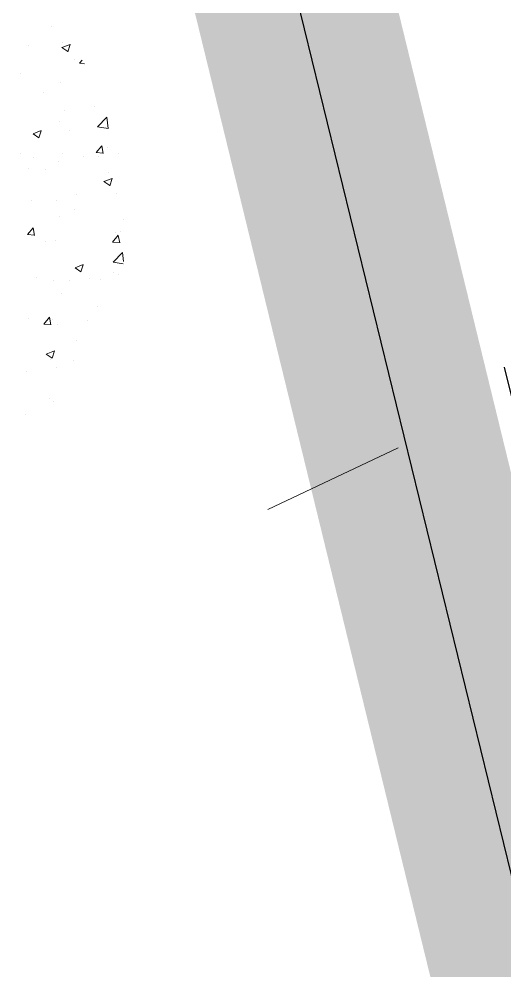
# Model space of a CAD drawing. Header units: metres. Extents: x -8 to 247, y -4 to 148.
# Drawn here: x 230.221 to 231.448, y 102.503 to 104.905 of the extents above; entities that cross this region are included whole.
import ezdxf

# ---------------------------------------------------------------- set-up
doc = ezdxf.new("R2010")
doc.units = ezdxf.units.M
doc.header["$LTSCALE"] = 5
doc.linetypes.add('DISCONTINU', pattern=[0.75, 0.5, -0.25])
doc.layers.add('800 Espace-vert', color=8, linetype='Continuous', lineweight=5)
doc.layers.add('801 ABRES JARDINS', color=8, linetype='Continuous', lineweight=0)
doc.layers.add('_contour jardin', color=3, linetype='Continuous')
doc.layers.add('limite de propriété', color=7, linetype='Continuous')

# ---------------------------------------------------------------- blocks, each defined once
blk = doc.blocks.new('ARBRE')
at = {"layer": '800 Espace-vert', "color": 3}
for p, q in [((0.5188, 0.4723), (0.5188, 0.4723)), ((0.4597, 0.4237), (0.4597, 0.4237)), ((0.5442, 0.4186), (0.5652, 0.4267)), ((0.5442, 0.4186), (0.5591, 0.4085)), ((0.5453, 0.431), (0.5453, 0.431)), ((0.5591, 0.4083), (0.5652, 0.4264)), ((0.5765, 0.3888), (0.5765, 0.3888)), ((0.5889, 0.3791), (0.5954, 0.3869)), ((0.5889, 0.3791), (0.6011, 0.3781)), ((0.4399, 0.3539), (0.4399, 0.3539)), ((0.5417, 0.3312), (0.5417, 0.3312)), ((0.4969, 0.3047), (0.4969, 0.3047)), ((0.6255, 0.2705), (0.6255, 0.2705)), ((0.5504, 0.2606), (0.5504, 0.2606)), ((0.6339, 0.2188), (0.6573, 0.2432)), ((0.6606, 0.2145), (0.6573, 0.243)), ((0.538, 0.2313), (0.538, 0.2313)), ((0.6339, 0.2188), (0.6606, 0.2147)), ((0.4712, 0.201), (0.4922, 0.2091)), ((0.4712, 0.201), (0.4861, 0.191)), ((0.4861, 0.1907), (0.4922, 0.2089)), ((0.5641, 0.2098), (0.5641, 0.2098)), ((0.6305, 0.1535), (0.645, 0.1707)), ((0.6485, 0.1517), (0.645, 0.1705)), ((0.4385, 0.1514), (0.4385, 0.1514)), ((0.5466, 0.1521), (0.5466, 0.1521)), ((0.5987, 0.1446), (0.5987, 0.1446)), ((0.6305, 0.1535), (0.6485, 0.1519)), ((0.6602, 0.1671), (0.6602, 0.1671)), ((0.6859, 0.1506), (0.6859, 0.1506)), ((0.4715, 0.1422), (0.4715, 0.1422)), ((0.5344, 0.1314), (0.5344, 0.1314)), ((0.636, 0.1439), (0.636, 0.1439)), ((0.461, 0.1139), (0.461, 0.1139)), ((0.5018, 0.1111), (0.5018, 0.1111)), ((0.6619, 0.1043), (0.6619, 0.1043)), ((0.6503, 0.0803), (0.6713, 0.0883)), ((0.6503, 0.0803), (0.6652, 0.0702)), ((0.6652, 0.07), (0.6713, 0.0881)), ((0.5813, 0.0488), (0.5813, 0.0488)), ((0.6823, 0.0508), (0.6823, 0.0508)), ((0.4677, 0.0338), (0.4677, 0.0338)), ((0.5307, 0.0316), (0.5307, 0.0316)), ((0.5756, 0.0089), (0.5756, 0.0089)), ((0.539, -0.0079), (0.539, -0.0079)), ((0.6991, -0.0146), (0.6991, -0.0146)), ((0.457, -0.0533), (0.4714, -0.0361)), ((0.4749, -0.0552), (0.4714, -0.0364)), ((0.6918, -0.0446), (0.6918, -0.0446)), ((0.457, -0.0533), (0.4749, -0.0549)), ((0.5024, -0.0696), (0.5024, -0.0696)), ((0.5271, -0.0683), (0.5271, -0.0683)), ((0.6722, -0.0722), (0.6866, -0.0549)), ((0.6786, -0.0491), (0.6786, -0.0491)), ((0.6901, -0.074), (0.6866, -0.0552)), ((0.6722, -0.0722), (0.6901, -0.0737)), ((0.6737, -0.1231), (0.6971, -0.0987)), ((0.6997, -0.1213), (0.6971, -0.0989)), ((0.5773, -0.1373), (0.5983, -0.1292)), ((0.5773, -0.1373), (0.5922, -0.1473)), ((0.5922, -0.1476), (0.5983, -0.1295)), ((0.6737, -0.1231), (0.6987, -0.127)), ((0.4805, -0.1612), (0.4805, -0.1612)), ((0.5234, -0.1682), (0.5234, -0.1682)), ((0.6129, -0.1629), (0.6129, -0.1629)), ((0.6407, -0.1679), (0.6407, -0.1679)), ((0.675, -0.149), (0.675, -0.149)), ((0.688, -0.153), (0.688, -0.153)), ((0.5632, -0.1701), (0.5632, -0.1701)), ((0.5438, -0.2015), (0.5438, -0.2015)), ((0.6351, -0.236), (0.6351, -0.236)), ((0.4986, -0.279), (0.5131, -0.2618)), ((0.5165, -0.2808), (0.5131, -0.262)), ((0.4601, -0.266), (0.4601, -0.266)), ((0.4986, -0.279), (0.5165, -0.2806)), ((0.5198, -0.268), (0.5198, -0.268)), ((0.534, -0.2813), (0.534, -0.2813)), ((0.6091, -0.2714), (0.6091, -0.2714)), ((0.581, -0.3204), (0.581, -0.3204)), ((0.5043, -0.3548), (0.5253, -0.3468)), ((0.5043, -0.3548), (0.5192, -0.3649)), ((0.5192, -0.3651), (0.5253, -0.347)), ((0.5161, -0.3679), (0.5161, -0.3679)), ((0.5747, -0.371), (0.5747, -0.371)), ((0.4551, -0.3996), (0.4551, -0.3996)), ((0.5302, -0.3897), (0.5302, -0.3897)), ((0.5125, -0.4678), (0.5125, -0.4678)), ((0.5226, -0.4737), (0.5226, -0.4737)), ((0.4513, -0.508), (0.4513, -0.508))]:
    blk.add_line(p, q, dxfattribs=at)

msp = doc.modelspace()

# ---------------------------------------------------------------- linework, layer by layer
at = {"layer": '800 Espace-vert', "color": 8}
msp.add_line((231.1784, 103.8231), (230.8492, 103.6675), dxfattribs=at)
at = {"layer": '_contour jardin', "color": 8}
msp.add_lwpolyline([(188.3267, 114.1939), (183.1662, 71.9495), (209.1912, 71.9494), (209.1912, 69.1495), (214.5066, 69.1495), (214.5066, 64.7429), (213.3441, 64.7429), (213.3441, 56.4429), (213.5441, 56.4429), (213.5441, 55.6429), (208.3412, 55.6429), (208.3592, 38.3776), (244.2749, 38.4149), (246.4999, 41.3239), (225.8336, 125.7485), (214.4081, 124.7541), (212.7019, 110.8585)], close=True, dxfattribs=at)
at = {"layer": 'limite de propriété', "color": 8, "linetype": 'DISCONTINU'}
msp.add_line((226.0949, 125.881), (246.8197, 41.25), dxfattribs=at)
at = {"layer": 'limite de propriété', "color": 8, "const_width": 0.5}
msp.add_lwpolyline([(232.29, 99.3255), (225.8336, 125.7485), (225.4077, 126.1199)], dxfattribs=at)

# ---------------------------------------------------------------- block references
at = {"layer": '801 ABRES JARDINS', "color": 8}
msp.add_blockref('ARBRE', (229.7853, 104.4145), dxfattribs=at)

doc.saveas('drawing.dxf')
